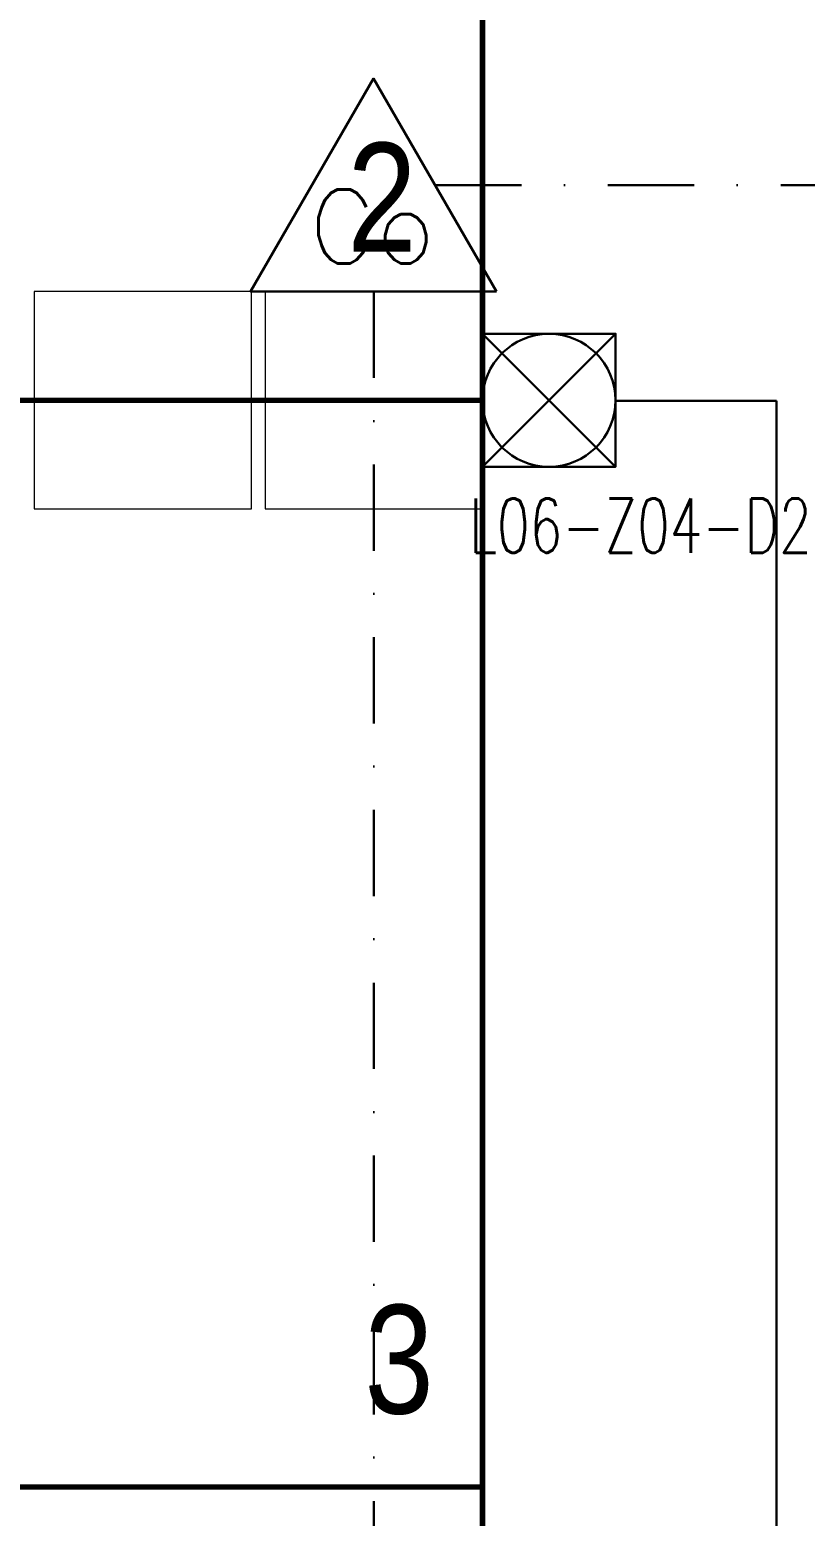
# Model space of a CAD drawing. Header units: metres. Extents: x -19121 to 152404, y -12107 to 29421.
# Drawn here: x 5273 to 5559, y 2829 to 3376 of the extents above; entities that cross this region are included whole.
import ezdxf
from ezdxf.enums import TextEntityAlignment as Align

# ---------------------------------------------------------------- set-up
doc = ezdxf.new("R2010")
doc.units = ezdxf.units.M
doc.header["$LTSCALE"] = 50
doc.header["$MEASUREMENT"] = 0
doc.linetypes.add('DASHDOT', pattern=[25.4, 12.7, -6.35, 0, -6.35])
doc.linetypes.add('HIDDEN', pattern=[0.375, 0.25, -0.125])
doc.layers.get('0').update_dxf_attribs({"color": 9, "lineweight": 9})
for name, color, linetype, lineweight in [('01', 9, 'Continuous', 9), ('06D', 9, 'Continuous', 9), ('21', 9, 'Continuous', 9), ('E-DEDEKTÖR NUMARALARI', 20, 'Continuous', 30), ('E-DUVAR TİPİ FLAŞÖR', 7, 'Continuous', 30), ('E-KABLO', 7, 'Continuous', 30), ('E-KARBONMONOKSİT DEDEKTÖRÜ', 7, 'Continuous', 30)]:
    doc.layers.add(name, color=color, linetype=linetype, lineweight=lineweight)
doc.styles.add('E-YAZI', font='txttw.shx', dxfattribs={"height": 200})
doc.styles.add('MuuM_TEXT-STANDART', font='ARIALN.TTF')

# ---------------------------------------------------------------- blocks, each defined once
blk = doc.blocks.new('100_DUVAR TİPİ FLAŞÖR 085')
at = {"layer": 'E-DUVAR TİPİ FLAŞÖR', "color": 4}
blk.add_line((-1.224, 2.448), (1.224, 0), dxfattribs=at)
blk.add_lwpolyline([(-1.224, 0), (-1.224, 2.448), (1.224, 2.448), (1.224, 0)], close=True, dxfattribs=at)
blk.add_lwpolyline([(1.224, 2.448), (-1.224, 0)], dxfattribs=at)
blk.add_circle((0, 1.224), 1.224, dxfattribs=at)
blk = doc.blocks.new('100_KARBONMONOKSİT DEDEKTÖRÜ 085')
at = {"layer": 'E-KARBONMONOKSİT DEDEKTÖRÜ', "color": 4}
blk.add_lwpolyline([(2.264, 0), (0, 3.922), (-2.264, 0)], close=True, dxfattribs=at)
at = {"layer": 'E-KARBONMONOKSİT DEDEKTÖRÜ', "color": 3, "style": 'E-YAZI'}
blk.add_text('Co', height=1.36, dxfattribs=at).set_placement((-0.022, 1.201), align=Align.MIDDLE)
blk = doc.blocks.new('p-kolon_80x80')
blk.add_lwpolyline([(-40, -40), (40, -40), (40, 40), (-40, 40)], close=True)
blk = doc.blocks.new('2.bod.sitatik')
at = {"layer": '01'}
for p in [(5315, -5390), (5400, -5390)]:
    blk.add_blockref('p-kolon_80x80', p, dxfattribs=at)
blk = doc.blocks.new('p-işyeri')
at = {"color": 0, "const_width": 2}
blk.add_lwpolyline([(200, 0), (200, 700), (-200, 700), (-200, 0)], close=True, dxfattribs=at)
blk = doc.blocks.new('2.bod.Mimari')
at = {"layer": '06D', "color": 89, "linetype": 'HIDDEN', "true_color": 0x2e4d23, "rotation": 90}
for p in [(5440, -5190), (5440, -5590), (5440, -5990)]:
    blk.add_blockref('p-işyeri', p, dxfattribs=at)
at = {"layer": '21', "style": 'MuuM_TEXT-STANDART'}
for s, p in [('2', (5415.75, -5347.22)), ('3', (5422.03, -5775))]:
    blk.add_text(s, height=40, dxfattribs=at).set_placement(p, align=Align.BOTTOM_RIGHT)

msp = doc.modelspace()

# ---------------------------------------------------------------- linework, layer by layer
at = {"layer": 'E-KABLO', "color": 3, "linetype": 'DASHDOT', "ltscale": 0.05}
for p, q in [((5422.57, 3319.22), (5713.7, 3319.22)), ((5400, 3280), (5400, 1742.64))]:
    msp.add_line(p, q, dxfattribs=at)
at = {"layer": 'E-KABLO', "color": 5, "linetype": 'Continuous', "ltscale": 0.05}
for p in [(5488.8, 3239.83), (5548.2, 839.92)]:
    msp.add_line(p, (5548.2, 3239.83), dxfattribs=at)

# ---------------------------------------------------------------- block references
for name in ['2.bod.sitatik', '2.bod.Mimari']:
    msp.add_blockref(name, (0, 8630))
at = {"layer": 'E-DUVAR TİPİ FLAŞÖR', "xscale": 20, "yscale": 20, "zscale": 20}
msp.add_blockref('100_DUVAR TİPİ FLAŞÖR 085', (5464.48, 3215.52), dxfattribs=at)
at = {"layer": 'E-KARBONMONOKSİT DEDEKTÖRÜ', "color": 4, "xscale": 20, "yscale": 20, "zscale": 20}
msp.add_blockref('100_KARBONMONOKSİT DEDEKTÖRÜ 085', (5399.92, 3280), dxfattribs=at)

# ---------------------------------------------------------------- texts
at = {"layer": 'E-DEDEKTÖR NUMARALARI', "style": 'E-YAZI', "width": 0.7}
msp.add_text('L06-Z04-D27', height=20, dxfattribs=at).set_placement((5435.13, 3183.89))

doc.saveas('drawing.dxf')
